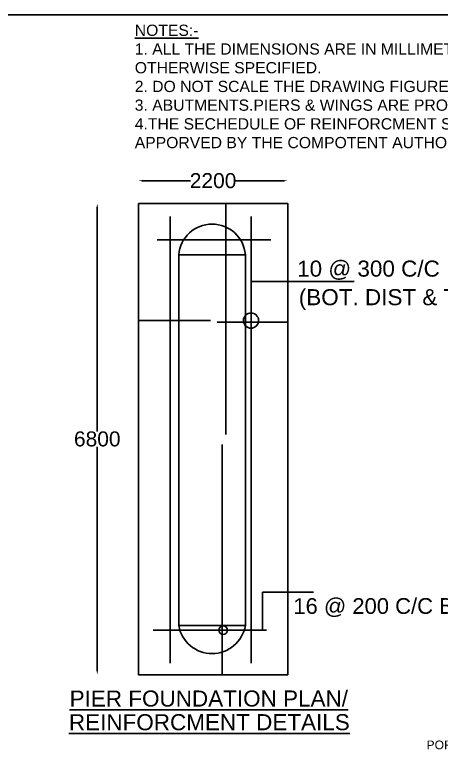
# Model space of a CAD drawing. Header units: inches. Extents: x 490680 to 509728, y -171190 to -158359.
# Drawn here: x 503654 to 506499, y -163279 to -158359 of the extents above; entities that cross this region are included whole.
import ezdxf

# ---------------------------------------------------------------- set-up
doc = ezdxf.new("R2010")
doc.units = ezdxf.units.IN
doc.header["$MEASUREMENT"] = 0
for name, color, linetype in [('DIMENSION', 7, 'Continuous'), ('DRAWING', 7, 'Continuous'), ('TEXT', 7, 'Continuous')]:
    doc.layers.add(name, color=color, linetype=linetype)
doc.styles.get("Standard").update_dxf_attribs({"font": 'arial.ttf'})
doc.dimstyles.new('ST100', dxfattribs={"dimtxt": 100, "dimasz": 25, "dimexe": 0, "dimexo": 300, "dimgap": 0.09, "dimtad": 0, "dimtih": 1, "dimtoh": 1, "dimdec": 0, "dimzin": 0, "dimdsep": 46, "dimtxsty": 'Standard', "dimcen": 0, "dimse1": 1, "dimse2": 1, "dimadec": 0, "dimazin": 0, "dimtfac": 1, "dimtdec": 0, "dimtofl": 0, "dimtmove": 0, "dimatfit": 3, "dimfxl": 2000, "dimtolj": 1, "dimtzin": 0, "dimarcsym": 0})

# ---------------------------------------------------------------- blocks, each defined once
blk = doc.blocks.new('*D71')
at = {"layer": 'Defpoints', "color": 0, "ltscale": 0.4, "transparency": 16777216}
for p in [(505475.5, -159467.8), (504479, -159619), (505475.5, -159619)]:
    blk.add_point(p, dxfattribs=at)
at = {"layer": 'DIMENSION', "color": 0, "lineweight": -2, "ltscale": 0.4, "transparency": 16777216}
for p, q in [((504504, -159467.8), (504827.2, -159467.8)), ((505450.5, -159467.8), (505127.3, -159467.8))]:
    blk.add_line(p, q, dxfattribs=at)
at = {"layer": 'DIMENSION', "color": 0, "ltscale": 0.4, "transparency": 16777216}
for points in [[(504504, -159463.6), (504504, -159471.9), (504479, -159467.8)], [(505450.5, -159463.6), (505450.5, -159471.9), (505475.5, -159467.8)]]:
    blk.add_solid(points, dxfattribs=at)
at = {"layer": 'DIMENSION', "color": 0, "ltscale": 0.4, "transparency": 16777216, "insert": (504977.2, -159467.8), "char_height": 100, "attachment_point": 5}
blk.add_mtext('\\A1;2200', dxfattribs=at)
blk = doc.blocks.new('*D72')
at = {"layer": 'Defpoints', "color": 0, "ltscale": 0.4, "transparency": 16777216}
for p in [(504479, -159619), (504204.4, -162767.5), (504479, -162767.5)]:
    blk.add_point(p, dxfattribs=at)
at = {"layer": 'DIMENSION', "color": 0, "lineweight": -2, "ltscale": 0.4, "transparency": 16777216}
for p, q in [((504204.4, -159644), (504204.4, -161142.1)), ((504204.4, -162742.5), (504204.4, -161244.4))]:
    blk.add_line(p, q, dxfattribs=at)
at = {"layer": 'DIMENSION', "color": 0, "ltscale": 0.4, "transparency": 16777216}
for points in [[(504200.2, -159644), (504208.6, -159644), (504204.4, -159619)], [(504200.2, -162742.5), (504208.6, -162742.5), (504204.4, -162767.5)]]:
    blk.add_solid(points, dxfattribs=at)
at = {"layer": 'DIMENSION', "color": 0, "ltscale": 0.4, "transparency": 16777216, "insert": (504204.4, -161193.2), "char_height": 100, "attachment_point": 5}
blk.add_mtext('\\A1;6800', dxfattribs=at)

msp = doc.modelspace()

# ---------------------------------------------------------------- linework, layer by layer
at = {"layer": 'DRAWING', "ltscale": 0.4}
for points in [[(509728.5, -158359), (490679.5, -158359), (490679.5, -171190.5), (509728.5, -171190.5)], [(504479, -159619), (505475.5, -159619), (505475.5, -162767.5), (504479, -162767.5)], [(504748.2, -159961.9), (505192.6, -159961.9), (505192.6, -162439.7), (504748.2, -162439.7)]]:
    msp.add_lwpolyline(points, close=True, dxfattribs=at)
for points in [[(504691.7, -162690.4), (504691.7, -159707.8)], [(505230.2, -162690.4), (505230.2, -159707.8)], [(504603.4, -159862.9), (505363.3, -159862.9)], [(504578, -162469.5), (505333.6, -162469.5)]]:
    msp.add_lwpolyline(points, dxfattribs=at)
for centre, radius in [((505230.2, -160402.3), 50.7), ((505044.3, -162469.5), 28.8)]:
    msp.add_circle(centre, radius, dxfattribs=at)
for centre, radius, start, end in [((504970.4, -159980.5), 223, 4.7951, 175.2049), ((504970.4, -162400.8), 225.6, 189.9271, 350.0729)]:
    msp.add_arc(centre, radius, start, end, dxfattribs=at)

# ---------------------------------------------------------------- texts
at = {"layer": 'DRAWING', "color": 7}
for s, height, p in [('10 @ 300 C/C', 107.308, (505537.9, -160108.7)), ('(BOT. DIST & TOP)', 107.308, (505549, -160299.5)), ('16 @ 200 C/C BOT.', 105.01, (505512.7, -162361.4)), ('%%UPIER FOUNDATION PLAN/', 107.308, (504020.1, -162980.7)), ('%%UREINFORCMENT DETAILS', 107.308, (504015.3, -163138.8)), ("PORTION 23 NO'S -20 STRAIGHT", 57.977, (506401.1, -163265.4))]:
    msp.add_text(s, height=height, rotation=0.0175, dxfattribs=at).set_placement(p)
at = {"layer": 'TEXT', "insert": (504454.7, -158425.3), "char_height": 75, "width": 4869.287, "attachment_point": 1}
msp.add_mtext('{\\LNOTES:- \\P}1. ALL THE DIMENSIONS ARE IN MILLIMETRES AND LEVELS ARE IN METRES UN LESS OTHERWISE SPECIFIED.\\P2. DO NOT SCALE THE DRAWING FIGURED DIMENSIONS ONLY ARE TO BE CONSIDERED.\\P3. ABUTMENTS.PIERS & WINGS ARE PROPOSED IN CC M15 WITH MSA OF 40MM.\\P4.THE SECHEDULE OF REINFORCMENT SHALL BE PREPARED AND GOT VERIFIED AND APPORVED BY THE COMPOTENT AUTHORITY BEFORE TAKING UP THE EXECUTION OF WORK.', dxfattribs=at)

# ---------------------------------------------------------------- dimensions: what is measured, and where the dimension line sits
at = {"layer": 'DIMENSION', "ltscale": 0.4}
dim = msp.add_linear_dim(base=(505475.5, -159467.8), p1=(504479, -159619), p2=(505475.5, -159619), text='2200', dimstyle='ST100', dxfattribs=at)
dim.commit()
dim.dimension.update_dxf_attribs({"geometry": '*D71', "text_midpoint": (504977.2, -159467.8)})
dim = msp.add_linear_dim(base=(504204.4, -162767.5), p1=(504479, -159619), p2=(504479, -162767.5), angle=90, text='6800', dimstyle='ST100', dxfattribs=at)
dim.commit()
dim.dimension.update_dxf_attribs({"geometry": '*D72', "text_midpoint": (504204.4, -161193.2)})

# ---------------------------------------------------------------- leaders
at = {"layer": 'TEXT', "ltscale": 0.4}
for points in [[(505061.9, -159619), (505061.9, -161163.7)], [(505230.2, -160140.4), (505917.9, -160140.4)], [(504479, -160401.4), (504960.4, -160401.4)], [(505475.5, -160412.1), (505004.3, -160412.1)], [(505037, -162767.5), (505037, -161230.6)], [(505306.7, -162469.5), (505306.7, -162215.4), (505648.2, -162215.4)]]:
    msp.add_leader(points, dimstyle='ST100', override={"dimgap": 0.09, "dimtad": 0}, dxfattribs=at)

doc.saveas('drawing.dxf')
